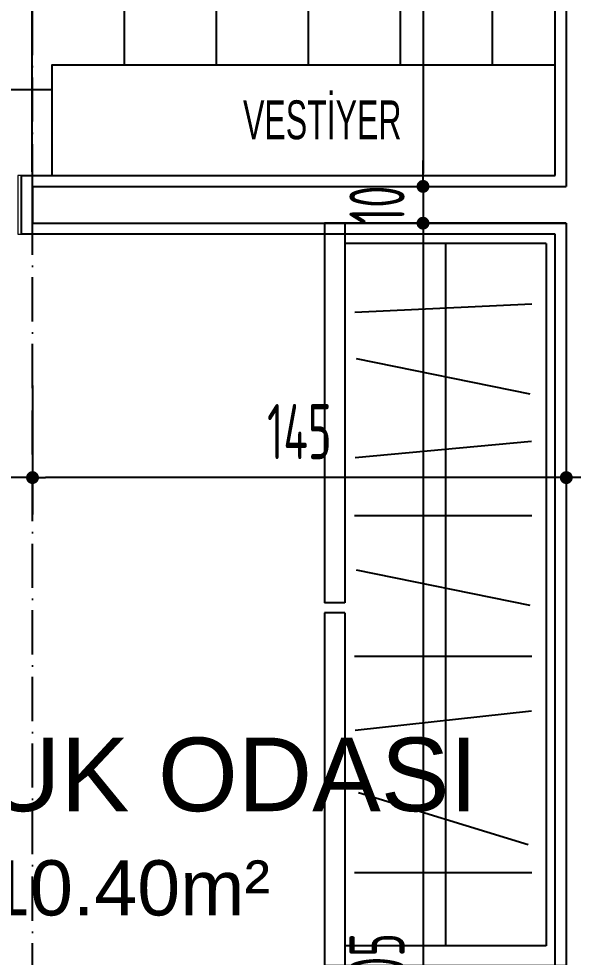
# Model space of a CAD drawing. Extents: x 41749 to 92598, y -24291 to 29432.
# Drawn here: x 61508.3 to 61658.9, y -22985.8 to -22730.8 of the extents above; entities that cross this region are included whole.
import ezdxf

# ---------------------------------------------------------------- set-up
doc = ezdxf.new("R2010")
doc.units = 0
doc.header["$MEASUREMENT"] = 0
doc.header["$PDMODE"] = 3
doc.linetypes.add('ACAD_ISO10W100', pattern=[18, 12, -3, 0, -3])
doc.layers.get('0').update_dxf_attribs({"linetype": 'CONTINUOUS'})
doc.layers.get('Defpoints').update_dxf_attribs({"linetype": 'CONTINUOUS'})
for name, color, linetype in [('AKS', 10, 'CONTINUOUS'), ('DUVAR', 6, 'CONTINUOUS'), ('İÇ ÖLÇÜ', 95, 'CONTINUOUS'), ('MAHAL', 21, 'CONTINUOUS'), ('SIVA', 7, 'CONTINUOUS'), ('tar', 12, 'CONTINUOUS'), ('TEFRIS', 12, 'CONTINUOUS'), ('YAZI', 7, 'CONTINUOUS')]:
    doc.layers.add(name, color=color, linetype=linetype)
doc.layers.add('KAPI-KASA', color=34, linetype='CONTINUOUS', lineweight=20)
doc.styles.add('mahal', font='arial.ttf', dxfattribs={"height": 70})
doc.styles.add('OLCU', font='isocpeur.ttf', dxfattribs={"width": 0.59})
doc.dimstyles.new('OLCU3', dxfattribs={"dimscale": 0.5, "dimtxt": 30, "dimasz": 7, "dimexe": 20, "dimexo": 0, "dimgap": 10, "dimtad": 1, "dimdec": 4, "dimrnd": 0.5, "dimdsep": 46, "dimtxsty": 'OLCU', "dimblk1": 'DOT', "dimblk2": 'DOT', "dimsah": 1, "dimcen": 0.09, "dimclrt": 4, "dimadec": 0, "dimazin": 0, "dimtfac": 1, "dimtdec": 4, "dimtix": 1, "dimtmove": 2, "dimatfit": 3, "dimfxl": 0, "dimtolj": 1, "dimtzin": 0, "dimarcsym": 0})

# ---------------------------------------------------------------- blocks, each defined once
blk = doc.blocks.new('A$C6AC850BE')
at = {"layer": 'TEFRIS'}
for p, q in [((-0.4781, 0.2762), (0.2383, 0.2762)), ((-0.4781, -0.1798), (-0.4781, 0.2762)), ((0.2383, 0.2382), (0.2383, 0.2762)), ((0.2573, 0.2762), (0.9237, 0.2762)), ((0.2573, 0.2382), (0.2573, 0.2762)), ((0.9237, -0.1798), (0.9237, 0.2762)), ((-0.4781, 0.2382), (0.2383, 0.2382)), ((-0.4401, -0.1418), (-0.4401, 0.2382)), ((0.2573, 0.2382), (0.9237, 0.2382)), ((0.8857, -0.1418), (0.8857, 0.2382)), ((-0.3255, -0.1148), (-0.3094, 0.2194)), ((-0.1554, -0.1117), (-0.2222, 0.2161)), ((-0.0662, -0.1143), (-0.0351, 0.2188)), ((0.0739, -0.115), (0.0739, 0.2196)), ((0.2436, -0.1117), (0.1765, 0.2161)), ((0.3398, -0.115), (0.3398, 0.2196)), ((0.443, -0.1141), (0.4792, 0.2186)), ((0.7482, -0.115), (0.7482, 0.2196)), ((0.6954, -0.1078), (0.5971, 0.212)), ((-0.4401, 0.0482), (0.8857, 0.0482)), ((-0.4401, -0.1418), (0.8857, -0.1418)), ((-0.4781, -0.1798), (0.9237, -0.1798))]:
    blk.add_line(p, q, dxfattribs=at)
blk = doc.blocks.new('DOT')
at = {"color": 0, "linetype": 'ByBlock'}
blk.add_line((-0.5, 0), (-1, 0), dxfattribs=at)
at = {"color": 0, "linetype": 'ByBlock', "const_width": 0.5}
blk.add_lwpolyline([(-0.25, 0, 1), (0.25, 0, 1)], format="xyb", close=True, dxfattribs=at)
blk = doc.blocks.new('*D1062')
at = {"layer": 'Defpoints', "color": 0, "transparency": 16777216}
for p in [(61657.06, -22839.61), (61677.06, -22839.61), (61657.06, -22855.48)]:
    blk.add_point(p, dxfattribs=at)
at = {"layer": 'İÇ ÖLÇÜ', "color": 0, "lineweight": -2, "transparency": 16777216}
for p, q in [((61657.06, -22839.61), (61657.06, -22865.48)), ((61677.06, -22839.61), (61677.06, -22865.48)), ((61653.56, -22855.48), (61650.06, -22855.48)), ((61677.06, -22855.48), (61657.06, -22855.48)), ((61680.56, -22855.48), (61684.06, -22855.48))]:
    blk.add_line(p, q, dxfattribs=at)
at = {"layer": 'İÇ ÖLÇÜ', "color": 0, "lineweight": -2, "transparency": 16777216, "xscale": 3.5, "yscale": 3.5, "zscale": 3.5}
blk.add_blockref('DOT', (61657.06, -22855.48), dxfattribs=at)
at = {"layer": 'İÇ ÖLÇÜ', "color": 0, "lineweight": -2, "transparency": 16777216, "xscale": 3.5, "yscale": 3.5, "zscale": 3.5, "rotation": 180}
blk.add_blockref('DOT', (61677.06, -22855.48), dxfattribs=at)
at = {"layer": 'İÇ ÖLÇÜ', "color": 4, "transparency": 16777216, "insert": (61667.06, -22842.98), "char_height": 15, "attachment_point": 5, "style": 'OLCU'}
blk.add_mtext('\\A1;20', dxfattribs=at)
blk = doc.blocks.new('*D1063')
at = {"layer": 'Defpoints', "color": 0, "transparency": 16777216}
for p in [(61512.07, -22781.34), (61657.06, -22839.61), (61512.07, -22855.48)]:
    blk.add_point(p, dxfattribs=at)
at = {"layer": 'İÇ ÖLÇÜ', "color": 0, "lineweight": -2, "transparency": 16777216}
for p, q in [((61512.07, -22830.48), (61512.07, -22865.48)), ((61657.06, -22839.61), (61657.06, -22865.48)), ((61653.56, -22855.48), (61515.57, -22855.48))]:
    blk.add_line(p, q, dxfattribs=at)
at = {"layer": 'İÇ ÖLÇÜ', "color": 0, "lineweight": -2, "transparency": 16777216, "xscale": 3.5, "yscale": 3.5, "zscale": 3.5, "rotation": 180}
blk.add_blockref('DOT', (61512.07, -22855.48), dxfattribs=at)
at = {"layer": 'İÇ ÖLÇÜ', "color": 0, "lineweight": -2, "transparency": 16777216, "xscale": 3.5, "yscale": 3.5, "zscale": 3.5}
blk.add_blockref('DOT', (61657.06, -22855.48), dxfattribs=at)
at = {"layer": 'İÇ ÖLÇÜ', "color": 4, "transparency": 16777216, "insert": (61584.56, -22842.98), "char_height": 15, "attachment_point": 5, "style": 'OLCU'}
blk.add_mtext('\\A1;145', dxfattribs=at)
blk = doc.blocks.new('*D1064')
at = {"layer": 'Defpoints', "color": 0, "transparency": 16777216}
for p in [(61422.06, -22781.34), (61512.07, -22781.34), (61422.06, -22855.48)]:
    blk.add_point(p, dxfattribs=at)
at = {"layer": 'İÇ ÖLÇÜ', "color": 0, "lineweight": -2, "transparency": 16777216}
for p, q in [((61422.06, -22830.48), (61422.06, -22865.48)), ((61512.07, -22830.48), (61512.07, -22865.48)), ((61508.57, -22855.48), (61425.56, -22855.48))]:
    blk.add_line(p, q, dxfattribs=at)
at = {"layer": 'İÇ ÖLÇÜ', "color": 0, "lineweight": -2, "transparency": 16777216, "xscale": 3.5, "yscale": 3.5, "zscale": 3.5, "rotation": 180}
blk.add_blockref('DOT', (61422.06, -22855.48), dxfattribs=at)
at = {"layer": 'İÇ ÖLÇÜ', "color": 0, "lineweight": -2, "transparency": 16777216, "xscale": 3.5, "yscale": 3.5, "zscale": 3.5}
blk.add_blockref('DOT', (61512.07, -22855.48), dxfattribs=at)
at = {"layer": 'İÇ ÖLÇÜ', "color": 4, "transparency": 16777216, "insert": (61467.06, -22842.98), "char_height": 15, "attachment_point": 5, "style": 'OLCU'}
blk.add_mtext('\\A1;90', dxfattribs=at)
blk = doc.blocks.new('*D1147')
at = {"layer": 'Defpoints', "color": 0, "transparency": 16777216}
for p in [(61657.06, -22641.34), (61616.41, -22776.34), (61618.14, -22776.34)]:
    blk.add_point(p, dxfattribs=at)
at = {"layer": 'İÇ ÖLÇÜ', "color": 0, "lineweight": -2, "transparency": 16777216}
for p, q in [((61643.14, -22641.34), (61608.14, -22641.34)), ((61618.14, -22644.84), (61618.14, -22772.84)), ((61616.41, -22776.34), (61628.14, -22776.34))]:
    blk.add_line(p, q, dxfattribs=at)
at = {"layer": 'İÇ ÖLÇÜ', "color": 0, "lineweight": -2, "transparency": 16777216, "xscale": 3.5, "yscale": 3.5, "zscale": 3.5}
for p, rotation in [((61618.14, -22641.34), 90), ((61618.14, -22776.34), 270)]:
    blk.add_blockref('DOT', p, dxfattribs=dict(at, rotation=rotation))
at = {"layer": 'İÇ ÖLÇÜ', "color": 4, "transparency": 16777216, "insert": (61605.64, -22708.84), "char_height": 15, "attachment_point": 5, "rotation": 90, "style": 'OLCU'}
blk.add_mtext('\\A1;135', dxfattribs=at)
blk = doc.blocks.new('*D1148')
at = {"layer": 'Defpoints', "color": 0, "transparency": 16777216}
for p in [(61616.41, -22776.34), (61616.41, -22786.34), (61618.14, -22786.34)]:
    blk.add_point(p, dxfattribs=at)
at = {"layer": 'İÇ ÖLÇÜ', "color": 0, "lineweight": -2, "transparency": 16777216}
for p, q in [((61618.14, -22772.84), (61618.14, -22769.34)), ((61616.41, -22776.34), (61628.14, -22776.34)), ((61618.14, -22776.34), (61618.14, -22786.34)), ((61616.41, -22786.34), (61628.14, -22786.34)), ((61618.14, -22789.84), (61618.14, -22793.34))]:
    blk.add_line(p, q, dxfattribs=at)
at = {"layer": 'İÇ ÖLÇÜ', "color": 0, "lineweight": -2, "transparency": 16777216, "xscale": 3.5, "yscale": 3.5, "zscale": 3.5}
for p, rotation in [((61618.14, -22776.34), 270), ((61618.14, -22786.34), 90)]:
    blk.add_blockref('DOT', p, dxfattribs=dict(at, rotation=rotation))
at = {"layer": 'İÇ ÖLÇÜ', "color": 4, "transparency": 16777216, "insert": (61605.64, -22781.34), "char_height": 15, "attachment_point": 5, "rotation": 90, "style": 'OLCU'}
blk.add_mtext('\\A1;10', dxfattribs=at)
blk = doc.blocks.new('*D1149')
at = {"layer": 'Defpoints', "color": 0, "transparency": 16777216}
for p in [(61616.41, -22786.34), (61618.14, -23191.34), (61644.28, -23191.34)]:
    blk.add_point(p, dxfattribs=at)
at = {"layer": 'İÇ ÖLÇÜ', "color": 0, "lineweight": -2, "transparency": 16777216}
for p, q in [((61616.41, -22786.34), (61628.14, -22786.34)), ((61618.14, -22789.84), (61618.14, -23187.84)), ((61643.14, -23191.34), (61608.14, -23191.34))]:
    blk.add_line(p, q, dxfattribs=at)
at = {"layer": 'İÇ ÖLÇÜ', "color": 0, "lineweight": -2, "transparency": 16777216, "xscale": 3.5, "yscale": 3.5, "zscale": 3.5}
for p, rotation in [((61618.14, -22786.34), 90), ((61618.14, -23191.34), 270)]:
    blk.add_blockref('DOT', p, dxfattribs=dict(at, rotation=rotation))
at = {"layer": 'İÇ ÖLÇÜ', "color": 4, "transparency": 16777216, "insert": (61605.64, -22988.84), "char_height": 15, "attachment_point": 5, "rotation": 90, "style": 'OLCU'}
blk.add_mtext('\\A1;405', dxfattribs=at)

msp = doc.modelspace()

# ---------------------------------------------------------------- hatches: boundary and pattern name
at = {"layer": 'tar'}
h = msp.add_hatch(dxfattribs=at)
h.set_pattern_fill('ANSI37', color=256, scale=200, angle=45, style=0)
h.set_pattern_definition([(90, (5212, 0), (-25, 5e-15), []), (180, (5212, 0), (-5e-15, -25), [])])
h.paths.add_polyline_path([(61643.06272, -22645.33978), (61559.06272, -22645.33978), (61559.06272, -22647.33982, 0.414213562), (61561.06272, -22649.33982), (61570.06272, -22649.33982, -1), (61570.06272, -22651.33982), (61561.06272, -22651.33982, -0.414213562), (61557.06272, -22647.33982), (61557.06272, -22645.33978), (61551.05986, -22645.33978, 0.441024391), (61643.06272, -22728.83982)], flags=17)
h.paths.add_polyline_path([(61551.05986, -22645.33978), (61480.98476, -22645.33978), (61480.98476, -22772.33977), (61517.28033, -22772.33978), (61517.28033, -22743.33978), (61653.06272, -22743.33978), (61653.06272, -22645.33978), (61643.06272, -22645.33978), (61643.06272, -22728.83982, -0.441024391)])
h.paths.add_polyline_path([(61480.98476, -22645.33978), (61246.1489, -22645.33978), (61246.14889, -22772.33976), (61480.98476, -22772.33977)])
h.paths.add_polyline_path([(61594.38705, -22720.11228), (61594.38705, -22697.56728), (61616.88705, -22697.56728), (61616.88705, -22720.11228)], flags=24)
h.paths.add_polyline_path([(61628.215, -22708.5526), (61628.215, -22654.96362), (61644.41516, -22654.96362), (61644.41516, -22708.5526)], flags=25)
h.paths.add_polyline_path([(61437.89081, -22677.16869), (61461.32081, -22677.16869), (61461.32081, -22699.66869), (61437.89081, -22699.66869)], flags=24)
h.paths.add_polyline_path([(61260.79527, -22720.11228), (61260.79527, -22697.56728), (61283.29527, -22697.56728), (61283.29527, -22720.11228)], flags=24)
h.paths.add_polyline_path([(61450.70417, -22720.11228), (61450.70417, -22697.56728), (61473.20417, -22697.56728), (61473.20417, -22720.11228)], flags=24)
h.paths.add_polyline_path([(61354.40843, -22701.24845), (61457.68264, -22701.24845), (61457.68264, -22759.89897), (61354.40843, -22759.89897)], flags=24)

# ---------------------------------------------------------------- linework, layer by layer
at = {"layer": 'AKS', "linetype": 'ACAD_ISO10W100'}
msp.add_line((61512.06272, -23591.33978), (61512.06272, -21978.06351), dxfattribs=at)
at = {"layer": 'DUVAR'}
for p, q in [((61657.06272, -22641.33978), (61657.06272, -22776.33978)), ((61512.06272, -22776.33975), (61512.06272, -22786.33975)), ((61512.06272, -22776.33978), (61657.06272, -22776.33978)), ((61512.06272, -22786.33978), (61512.06272, -22776.33978)), ((61512.06272, -22786.33978), (61512.06272, -22776.33978)), ((61512.06272, -22786.33978), (61512.06272, -22776.33978)), ((61512.06272, -22776.33978), (61512.06272, -22786.33978)), ((61512.06272, -22776.33978), (61512.06272, -22786.33978)), ((61512.06272, -22786.33978), (61512.06272, -22776.33978)), ((61512.06272, -22786.33978), (61512.06272, -22776.33978)), ((61512.06612, -22776.33978), (61512.06612, -22786.33978)), ((61512.06272, -22786.33978), (61657.06272, -22786.33978)), ((61657.06272, -22786.33978), (61657.06272, -23191.33978))]:
    msp.add_line(p, q, dxfattribs=at)
at = {"layer": 'KAPI-KASA'}
msp.add_lwpolyline([(61508.06272, -22789.33978), (61512.06272, -22789.33978), (61512.06272, -22773.33978), (61508.06272, -22773.33978), (61508.06272, -22789.33978)], close=True, dxfattribs=at)
at = {"layer": 'SIVA'}
for p, q in [((61654.06272, -22773.33978), (61654.06272, -22644.33978)), ((61509.06272, -22789.33978), (61509.06272, -22773.33978)), ((61509.06272, -22776.32167), (61509.06272, -22773.33978)), ((61509.06272, -22773.33978), (61509.09879, -22773.33978)), ((61509.06272, -22773.33978), (61654.06272, -22773.33978)), ((61654.06272, -22789.33978), (61509.06272, -22789.33978)), ((61654.06272, -23188.33978), (61654.06272, -22789.33978))]:
    msp.add_line(p, q, dxfattribs=at)
at = {"layer": 'TEFRIS'}
msp.add_lwpolyline([(61654.06272, -22773.33978), (61654.06272, -22743.33978), (61517.28033, -22743.33978), (61517.28033, -22773.33978)], dxfattribs=at)

# ---------------------------------------------------------------- block references
at = {"layer": 'TEFRIS', "xscale": -144, "yscale": 144, "zscale": 144, "rotation": 89.99999999999402}
msp.add_blockref('A$C6AC850BE', (61631.17528, -22855.18668), dxfattribs=at)

# ---------------------------------------------------------------- texts
at = {"layer": 'MAHAL', "insert": (61535.26786, -22950.41891), "char_height": 20, "width": 318.296, "attachment_point": 5, "style": 'mahal'}
msp.add_mtext('{\\fArial|b0|i0|c186|p34;ÇOCU}K{\\fArial|b0|i0|c186|p34; ODASI\\P\\H0.75x; \\fArial|b0|i0|c162|p34;10.40\\fArial|b0|i0|c186|p34;m²}', dxfattribs=at)
at = {"layer": 'YAZI', "insert": (61590.77523, -22758.3109), "char_height": 10.56, "width": 183.750336, "attachment_point": 5, "rotation": 360, "style": 'OLCU'}
msp.add_mtext('{\\fArial|b0|i0|c162|p34;VESTİYER}', dxfattribs=at)

# ---------------------------------------------------------------- dimensions: what is measured, and where the dimension line sits
at = {"layer": 'İÇ ÖLÇÜ'}
for base, p1, p2, picture, middle in [((61618.13705, -22776.33978), (61657.06272, -22641.33978), (61616.4129, -22776.33978), '*D1147', (61605.63705, -22708.83978)), ((61618.13705, -22786.33978), (61616.4129, -22776.33978), (61616.4129, -22786.33978), '*D1148', (61605.63705, -22781.33978)), ((61618.13705, -23191.33978), (61616.4129, -22786.33978), (61644.28459, -23191.33978), '*D1149', (61605.63705, -22988.83978))]:
    dim = msp.add_linear_dim(base=base, p1=p1, p2=p2, angle=90, dimstyle='OLCU3', dxfattribs=at)
    dim.commit()
    dim.dimension.update_dxf_attribs({"geometry": picture, "text_midpoint": middle})
for base, p1, p2, picture, middle in [((61422.06272, -22855.48103), (61512.06612, -22781.33978), (61422.06272, -22781.33979), '*D1064', (61467.06442, -22842.98103)), ((61512.06612, -22855.48103), (61657.06272, -22839.61125), (61512.06612, -22781.33978), '*D1063', (61584.56442, -22842.98103)), ((61657.06272, -22855.48103), (61677.06272, -22839.61125), (61657.06272, -22839.61125), '*D1062', (61667.06272, -22842.98103))]:
    dim = msp.add_linear_dim(base=base, p1=p1, p2=p2, dimstyle='OLCU3', dxfattribs=at)
    dim.commit()
    dim.dimension.update_dxf_attribs({"geometry": picture, "text_midpoint": middle})

doc.saveas('drawing.dxf')
